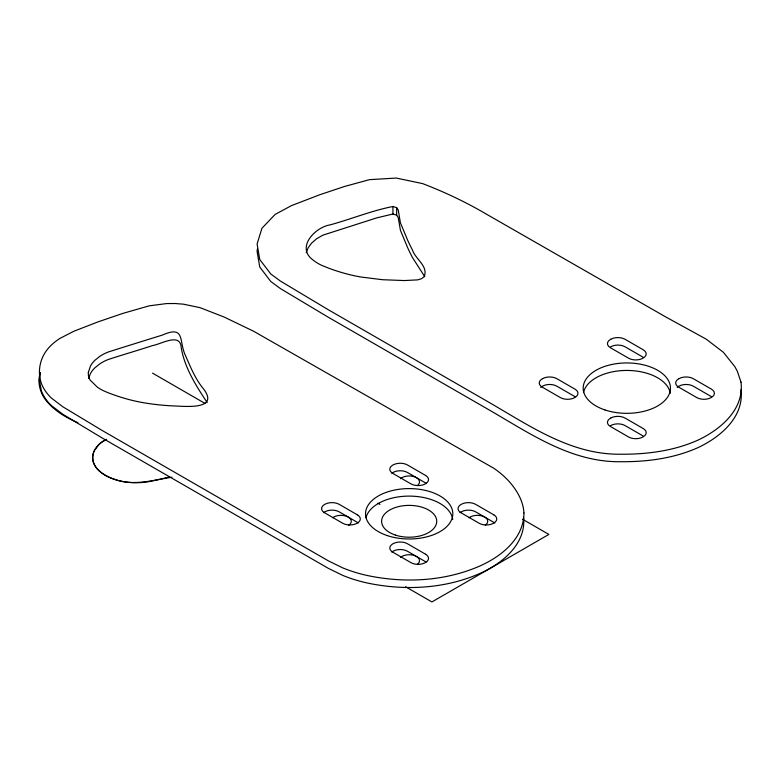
<?xml version="1.0" encoding="UTF-8"?>
<svg xmlns="http://www.w3.org/2000/svg" width="780" height="780" viewBox="0 0 780 780"><rect width="100%" height="100%" fill="white"/><g stroke="black" fill="none" stroke-linecap="round" stroke-linejoin="round"><path stroke-width="1.17" d="M741 389.63C744.374 416.881 720.632 436.898 698.363 447.457C673.852 458.523 646.717 461.955 620.032 461.721C570.229 462.179 528.713 432.647 487.354 408.895L328.01 317.07L280.381 288.561L270.777 281.492L259.74 266.994L257.098 251.501L257.341 249.142M40.17 372.548L39.38 380.474L41.496 391.199A82.68 47.736 0 0 0 51.499 405.659L62.732 414.219L102.19 437.999L328.36 568.347L342.635 575.338A109.171 63.024 0 0 0 366.746 582.884C404.995 591.065 446.228 588.9 482.079 572.491C503.305 562.702 526.402 543.017 523.565 517.276M40.228 372.869C36.884 383.302 40.638 394.826 47.911 402.675A95.989 55.419 0 0 0 77.903 422.653M88.598 378.329L90.46 373.532A47.755 27.573 0 0 1 95.043 367.673L99.977 363.743A43.543 25.136 0 0 1 108.186 359.531C122.909 354.676 137.836 350.444 152.549 345.569C161.109 344.282 180.511 332.114 181.223 347.724C184.655 367.916 196.121 385.866 207.197 402.597M306.248 252.671L308.178 247.748L311.552 243.165L316.553 238.816L322.822 235.18L376.652 217.912L392.935 214.003L396.649 215.163L398.229 217.493L400.423 230.353L407.667 247.738A527.056 304.298 0 0 0 412.493 257.595L424.759 276.666M610.418 346.973L610.75 346.778A10.111 5.831 0 0 1 625.043 346.778L643.227 357.289M610.418 425.744L610.75 425.558A10.111 5.831 0 0 1 625.043 425.558L643.227 436.059M106.636 439.394L101.819 442.162A33.647 19.422 0 0 0 98.826 444.6L94.546 450.392A48.028 27.729 0 0 0 92.761 456.846L92.879 460.093A41.837 24.16 0 0 0 104.968 475.078L107.708 476.541A47.434 27.388 0 0 0 115.43 479.632C133.984 486.154 153.348 480.041 171.97 477.223M392.935 206.505C371.475 210.688 351.098 219.18 330.008 224.903C315.266 227.185 295.961 247.27 312.663 259.701A47.57 27.466 0 0 0 321.769 265.385L328.887 268.261A153.338 88.53 0 0 0 344.711 273.37A112.408 64.896 0 0 0 360.76 276.988L382.502 279.718L404.362 280.556L417.719 279.874L421.502 278.704L424.135 276.734C428.678 266.233 415.418 259.214 412.493 250.097A527.056 304.298 0 0 1 407.667 240.23L400.423 222.846L398.229 209.995L396.649 207.665L392.935 206.505L392.935 214.003M711.448 396.669L693.254 386.168A10.111 5.831 0 0 0 678.961 386.168L678.639 386.353A10.111 5.831 0 0 0 677.186 387.426M575.016 396.669L556.822 386.168A10.111 5.831 0 0 0 542.529 386.168L542.197 386.353A10.111 5.831 0 0 0 540.745 387.426M522.493 519.207L548.857 534.427L431.915 601.946L405.541 586.726M152.539 373.132L205.179 403.523M377.832 503.207L379.938 504.416M396.649 207.665L396.649 215.163M332.68 517.725A10.335 5.967 0 0 1 347.441 516.652A10.335 5.967 0 0 1 348.767 525.213M400.481 478.686A10.335 5.967 0 0 1 415.067 477.009A10.335 5.967 0 0 1 417.446 485.491M469.121 517.725A10.335 5.967 0 0 1 483.883 516.652A10.335 5.967 0 0 1 485.209 525.213M400.481 557.456A10.335 5.967 0 0 1 415.067 555.789A10.335 5.967 0 0 1 417.446 564.262M365.976 517.715A43.641 25.194 0 0 1 410.728 496.119A43.641 25.194 0 0 1 452.712 519.5M168.958 477.067A281.131 162.308 0 0 1 151.418 481.133M151.437 481.162A43.641 25.194 0 0 1 99.304 470.906A43.641 25.194 0 0 1 106.08 439.354M460.005 512.675A10.111 5.831 0 0 1 460.99 512.021A16.244 9.379 0 0 1 461.867 511.534A10.111 5.831 0 0 1 475.605 511.826L493.798 522.337A10.111 5.831 0 0 1 494.783 522.99M391.784 473.294A10.111 5.831 0 0 1 392.769 472.631A16.244 9.379 0 0 1 393.647 472.144A10.111 5.831 0 0 1 407.384 472.446L425.578 482.947A10.111 5.831 0 0 1 426.094 483.269M391.784 552.065A10.111 5.831 0 0 1 392.769 551.401A16.244 9.379 0 0 1 393.647 550.914A10.111 5.831 0 0 1 407.384 551.216L425.578 561.717A10.111 5.831 0 0 1 426.094 562.039M323.564 512.675A10.111 5.831 0 0 1 324.548 512.021A16.244 9.379 0 0 1 325.426 511.534A10.111 5.831 0 0 1 339.173 511.826L357.357 522.337A10.111 5.831 0 0 1 358.342 522.99M583.518 392.515A43.641 25.194 0 0 1 627.49 370.441A43.641 25.194 0 0 1 670.283 393.286M523.946 512.967C523.838 540.54 497.864 559.163 474.532 568.23C440.427 581.626 402.373 583.001 366.746 575.386A109.171 63.024 0 0 1 342.635 567.84L328.36 560.849L102.19 430.492L62.732 406.712L51.499 398.151A82.68 47.736 0 0 1 41.496 383.692C37.518 373.025 39.449 360.652 45.922 351.37A76.528 44.187 0 0 1 60.05 338.344L73.846 331.266L97.773 321.965L122.918 313.385L149.165 305.848L166.52 303.576L175.051 303.517L183.505 304.19L200.128 307.681L224.172 317.06L253.471 331.168L494.072 468.419A129.558 74.802 0 0 1 509.379 481.748C517.023 490.464 523.302 501.14 523.946 512.967M88.316 372.469L88.423 375.668A32.224 18.603 0 0 0 90.275 380.26L97.383 387.173A47.414 27.368 0 0 0 103.184 390.595L107.64 392.555A154.021 88.92 0 0 0 127.052 399.029A112.856 65.159 0 0 0 148.005 403.445A148.99 86.024 0 0 0 172.526 405.883C183.709 406.156 219.687 410.572 203.755 389.181C195.351 379.255 190.525 367.01 185.338 355.231C178.649 341.211 185.562 324.851 162.289 335.107C144.242 340.704 126.184 346.3 108.186 352.024A43.543 25.136 0 0 0 99.977 356.236L95.043 360.165A47.755 27.573 0 0 0 90.46 366.034L88.316 372.469M741 382.132C744.374 409.373 720.632 429.39 698.363 439.949C673.852 451.025 646.717 454.457 620.032 454.223C570.229 454.681 528.713 425.139 487.354 401.398L328.01 309.562L280.381 281.053L270.777 273.985L259.74 259.486L257.098 243.994L261.934 228.267L275.184 214.373L291.496 205.608L319.819 194.727L344.331 186.537L369.437 179.663L396.26 178.054L422.604 183.602C444.795 192.104 466.323 202.312 486.798 214.383L665.905 317.031L706.163 339.125L723.392 352.306L734.887 366.717L737.344 371.28L741 382.132M542.529 378.671L542.197 378.856A10.111 5.831 0 0 0 542.197 387.104L560.391 397.605A10.111 5.831 0 0 0 574.684 397.605L575.016 397.42A10.111 5.831 0 0 0 575.016 389.171L556.822 378.671A10.111 5.831 0 0 0 542.529 378.671M610.75 339.281L610.418 339.466A10.111 5.831 0 0 0 610.418 347.724L628.612 358.225A10.111 5.831 0 0 0 642.905 358.225L643.227 358.04A10.111 5.831 0 0 0 643.227 349.781L625.043 339.281A10.111 5.831 0 0 0 610.75 339.281M610.75 418.051L610.418 418.236A10.111 5.831 0 0 0 610.418 426.494L628.612 436.995A10.111 5.831 0 0 0 642.905 436.995L643.227 436.81A10.111 5.831 0 0 0 643.227 428.552L625.043 418.051A10.111 5.831 0 0 0 610.75 418.051M678.961 378.671L678.639 378.856A10.111 5.831 0 0 0 678.639 387.104L696.832 397.605A10.111 5.831 0 0 0 711.126 397.605L711.448 397.42A10.111 5.831 0 0 0 711.448 389.171L693.254 378.671A10.111 5.831 0 0 0 678.961 378.671M425.578 475.439L407.384 464.938A10.111 5.831 0 0 0 393.647 464.646A16.244 9.379 0 0 0 392.252 465.445A10.111 5.831 0 0 0 392.769 473.382L410.962 483.883A10.111 5.831 0 0 0 424.7 484.185A16.244 9.379 0 0 0 425.578 483.697A10.111 5.831 0 0 0 425.578 475.439M493.798 514.829L475.605 504.328A10.111 5.831 0 0 0 461.867 504.026A16.244 9.379 0 0 0 460.473 504.835A10.111 5.831 0 0 0 460.99 512.762L479.183 523.273A10.111 5.831 0 0 0 492.921 523.565A16.244 9.379 0 0 0 493.798 523.078A10.111 5.831 0 0 0 493.798 514.829M357.357 514.829L339.173 504.328A10.111 5.831 0 0 0 325.426 504.026A16.244 9.379 0 0 0 324.031 504.835A10.111 5.831 0 0 0 324.548 512.762L342.742 523.273A10.111 5.831 0 0 0 356.479 523.565A16.244 9.379 0 0 0 357.357 523.078A10.111 5.831 0 0 0 357.357 514.829M425.578 554.219L407.384 543.709A10.111 5.831 0 0 0 393.647 543.416A16.244 9.379 0 0 0 392.252 544.216A10.111 5.831 0 0 0 392.769 552.152L410.962 562.653A10.111 5.831 0 0 0 424.7 562.955A16.244 9.379 0 0 0 425.578 562.468A10.111 5.831 0 0 0 425.578 554.219M395.392 535.08A27.563 15.912 0 0 0 436.741 521.303A27.563 15.912 0 0 0 395.392 507.517A27.563 15.912 0 0 0 395.392 535.08M387.348 535.616A43.641 25.194 0 0 0 452.819 513.796A43.641 25.194 0 0 0 387.348 491.975A43.641 25.194 0 0 0 387.348 535.616M604.919 409.929A43.641 25.194 0 0 0 670.468 388.196A43.641 25.194 0 0 0 605.095 366.288A43.641 25.194 0 0 0 604.919 409.929"/></g></svg>
